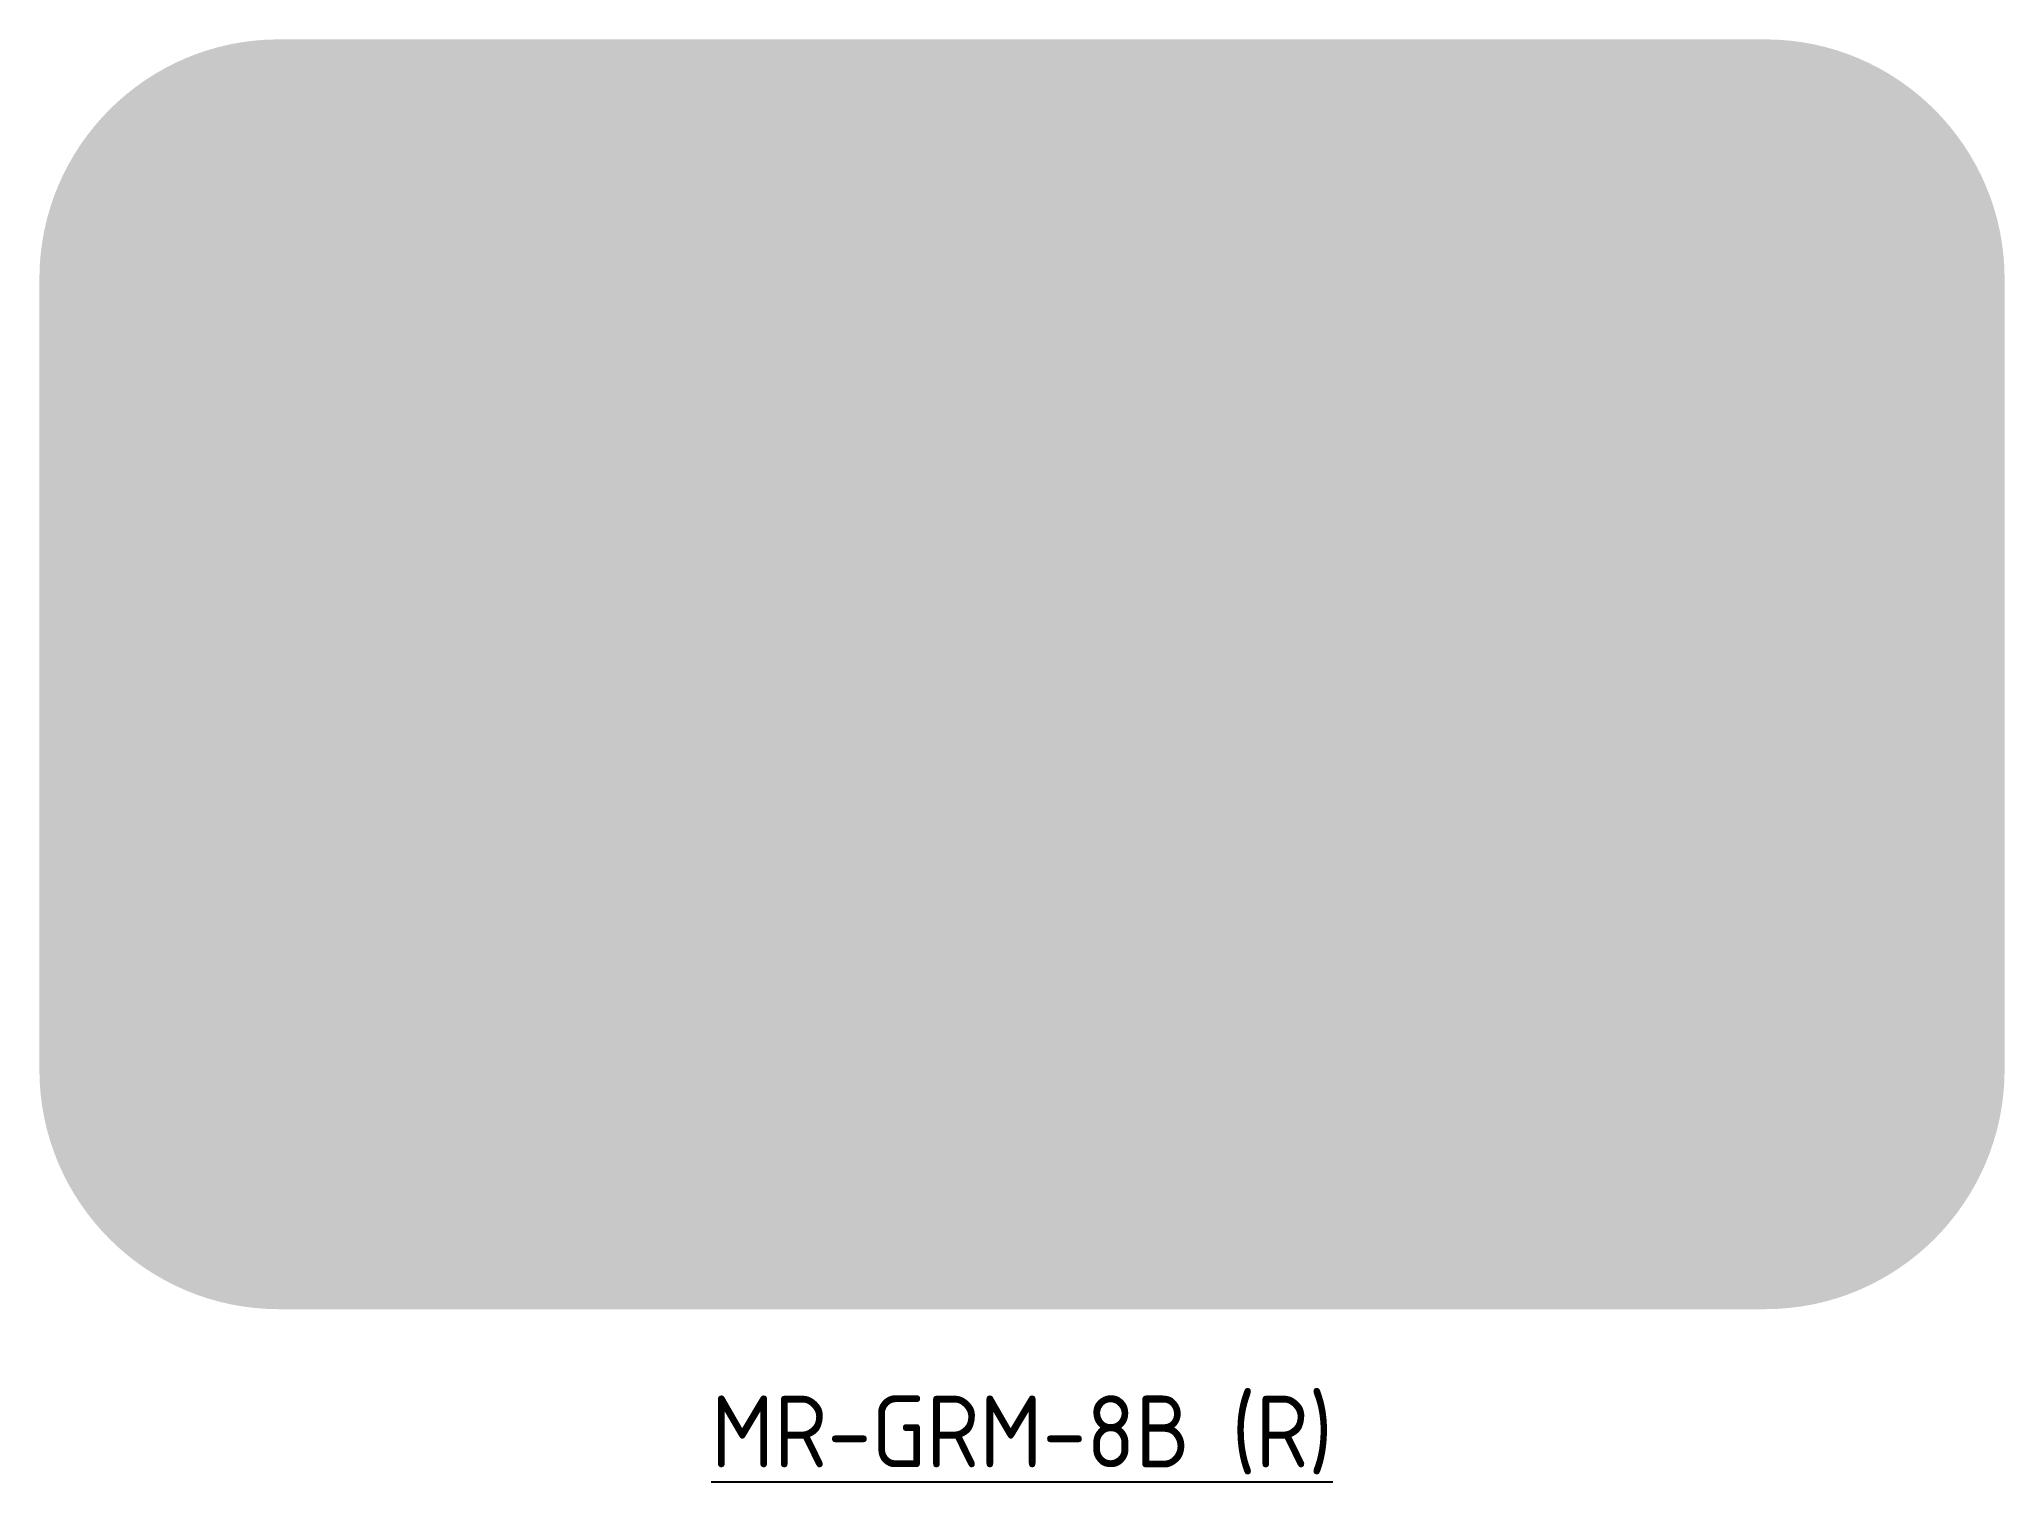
# Model space of a CAD drawing. Extents: x -41 to 41, y -7.2 to 53.
import ezdxf

# ---------------------------------------------------------------- set-up
doc = ezdxf.new("R2010")
doc.units = 0
doc.layers.add('_GREEN-ST', color=96, linetype='Continuous')
doc.layers.add('T35', color=3, linetype='Continuous')
doc.layers.add('_YELLOW', color=7, linetype='Continuous', true_color=0xfedb00)
doc.styles.add('T35', font='isocp2.shx', dxfattribs={"height": 3.5})

msp = doc.modelspace()

# ---------------------------------------------------------------- hatches: boundary and pattern name
at = {"layer": '_GREEN-ST'}
h = msp.add_hatch(color=256, dxfattribs=at)
h.dxf.hatch_style = 1
edge = h.paths.add_edge_path(flags=16)
edge.add_line((-23.5, 30.50000000000009), (8.5, 29.50000000000009))
edge.add_line((8.5, 29.50000000000009), (6.53075366437406, 38.03006851494311))
edge.add_arc((7.7, 38.30000000000018), 1.199999999999919, 51.05419189410651, 192.9995207492557, ccw=False)
edge.add_line((8.454302076860222, 39.23328901035239), (23.05430207686022, 27.43328901035247))
edge.add_arc((22.30000000000018, 26.50000000000009), 1.199999999999958, -51.054191894118674, 51.054191894118674, ccw=False)
edge.add_line((23.05430207686022, 25.56671098964771), (8.454302076860223, 13.76671098964762))
edge.add_arc((7.7, 14.69999999999991), 1.200000000000002, 167.0004792507485, 308.94580810589076, ccw=False)
edge.add_line((6.53075366437406, 14.9699314850569), (8.5, 23.50000000000009))
edge.add_line((8.5, 23.50000000000009), (-23.5, 22.50000000000009))
edge.add_line((-23.5, 22.50000000000009), (-23.5, 30.50000000000009))
edge = h.paths.add_edge_path()
edge.add_arc((-31, 43), 5.2, 90, 180, ccw=False)
edge.add_line((-31, 48.2), (31, 48.2))
edge.add_arc((31, 43), 5.2, 0, 90, ccw=False)
edge.add_line((36.2, 43), (36.2, 10))
edge.add_arc((31, 10), 5.2, -90, 0, ccw=False)
edge.add_line((31, 4.800000000000001), (-31, 4.800000000000001))
edge.add_arc((-31, 10), 5.2, 180, 270, ccw=False)
edge.add_line((-36.2, 10), (-36.2, 43))
at = {"layer": '_YELLOW'}
h = msp.add_hatch(color=256, dxfattribs=at)
h.dxf.hatch_style = 1
edge = h.paths.add_edge_path(flags=16)
edge.add_arc((-31, 43), 5.2, 90, 180, ccw=False)
edge.add_line((-31, 48.2), (31, 48.2))
edge.add_arc((31, 43), 5.2, 0, 90, ccw=False)
edge.add_line((36.2, 43), (36.2, 10))
edge.add_arc((31, 10), 5.2, -90, 0, ccw=False)
edge.add_line((31, 4.800000000000001), (-31, 4.800000000000001))
edge.add_arc((-31, 10), 5.2, 180, 270, ccw=False)
edge.add_line((-36.2, 10), (-36.2, 43))
edge = h.paths.add_edge_path()
edge.add_arc((-31, 43), 10, 90, 180, ccw=False)
edge.add_line((-31, 53), (31, 53))
edge.add_arc((31, 43), 10, 0, 90, ccw=False)
edge.add_line((41, 43), (41, 10))
edge.add_arc((31, 10), 10, -90, 0, ccw=False)
edge.add_line((31, 0), (-31, 0))
edge.add_arc((-31, 10), 10, 180, 270, ccw=False)
edge.add_line((-41, 10), (-41, 43))
h = msp.add_hatch(color=256, dxfattribs=at)
h.dxf.hatch_style = 1
edge = h.paths.add_edge_path()
edge.add_line((-23.5, 30.50000000000009), (8.5, 29.50000000000009))
edge.add_line((8.5, 29.50000000000009), (6.53075366437406, 38.03006851494311))
edge.add_arc((7.7, 38.30000000000009), 1.199999999999899, 51.05419189410918, 192.9995207492515, ccw=False)
edge.add_line((8.454302076860222, 39.23328901035239), (23.05430207686022, 27.43328901035247))
edge.add_arc((22.30000000000018, 26.50000000000009), 1.199999999999958, -51.054191894118674, 51.054191894118674, ccw=False)
edge.add_line((23.05430207686022, 25.56671098964771), (8.454302076860223, 13.76671098964762))
edge.add_arc((7.7, 14.7), 1.200000000000072, 167.0004792507528, 308.94580810588803, ccw=False)
edge.add_line((6.53075366437406, 14.9699314850569), (8.5, 23.50000000000009))
edge.add_line((8.5, 23.50000000000009), (-23.5, 22.50000000000009))
edge.add_line((-23.5, 22.50000000000009), (-23.5, 30.50000000000009))

# ---------------------------------------------------------------- texts
at = {"layer": 'T35', "insert": (-3.410605131648481e-14, -3.6), "char_height": 3, "attachment_point": 2, "style": 'T35'}
msp.add_mtext('{\\LMR-GRM-8B (R)}', dxfattribs=at)

doc.saveas('drawing.dxf')
